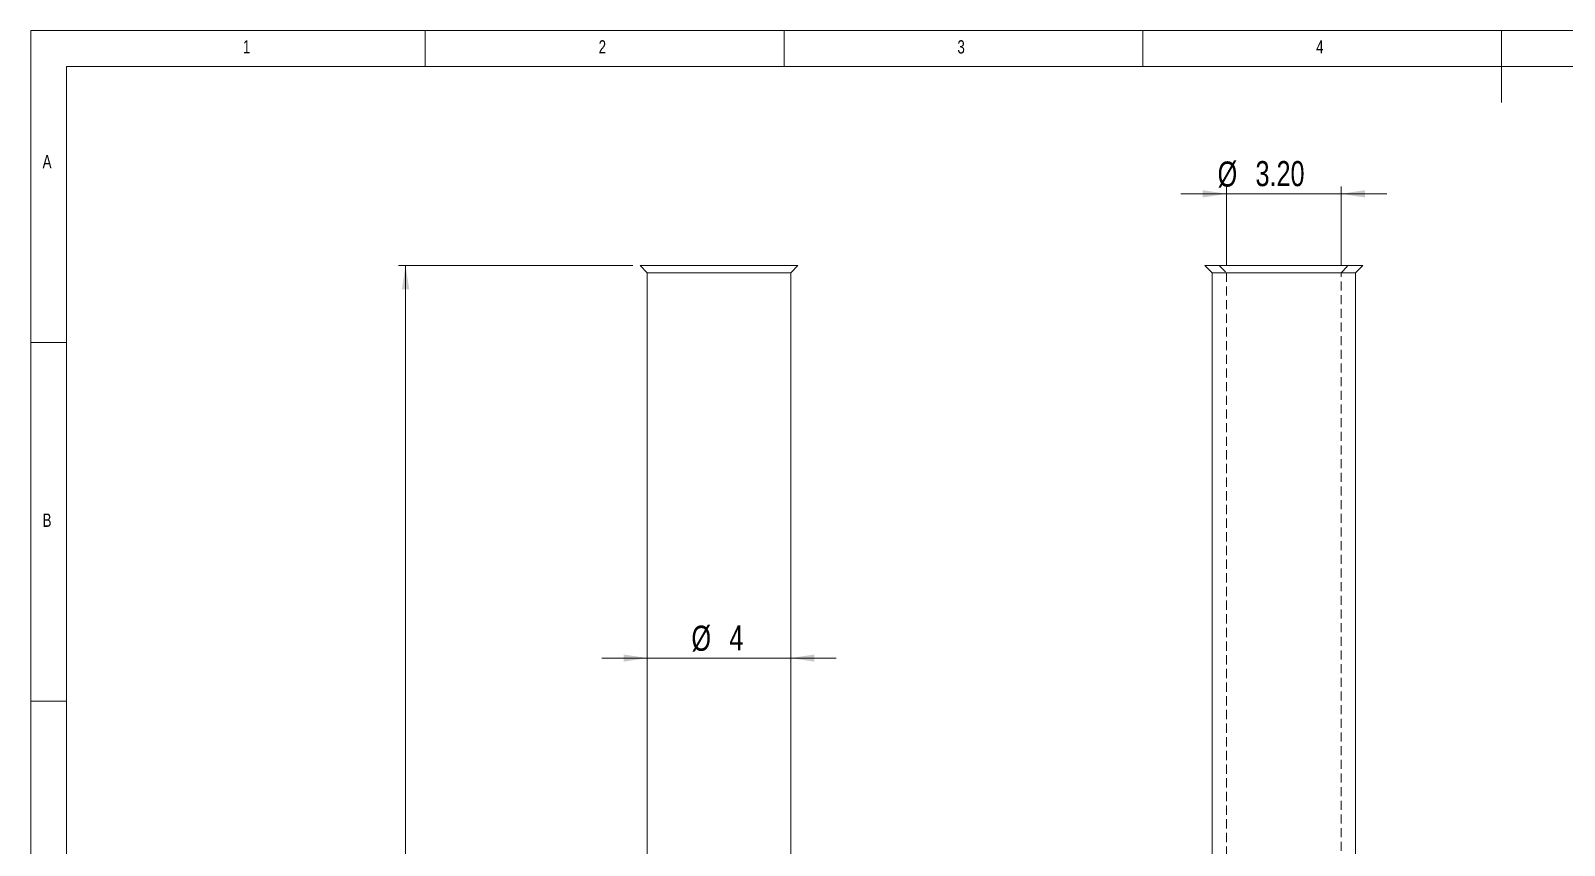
# Model space of a CAD drawing. Header units: millimetres. Extents: x 5 to 415, y 5 to 292.
# Drawn here: x 5 to 218.8, y 178.4 to 292 of the extents above; entities that cross this region are included whole.
import ezdxf

# ---------------------------------------------------------------- set-up
doc = ezdxf.new("R2010")
doc.units = ezdxf.units.MM
doc.linetypes.add('HIDDEN', pattern=[1.905, 1.27, -0.635])
doc.styles.add('SLDTEXTSTYLE0', font='TXT', dxfattribs={"width": 0.75})
doc.dimstyles.new('SLDDIMSTYLE1', dxfattribs={"dimtxt": 3.5, "dimasz": 3.302, "dimexe": 0, "dimexo": 0.0625, "dimgap": 0.875, "dimtad": 1, "dimlfac": 0.2, "dimrnd": 1e-09, "dimzin": 4, "dimdsep": 46, "dimtxsty": 'SLDTEXTSTYLE0', "dimsah": 1, "dimcen": 0.09, "dimadec": 0, "dimazin": 1, "dimtfac": 1, "dimtmove": 0, "dimatfit": 0, "dimfxl": 1, "dimfrac": 2, "dimtolj": 1, "dimtzin": 12, "dimarcsym": 0})
doc.dimstyles.new('SLDDIMSTYLE2', dxfattribs={"dimtxt": 3.5, "dimasz": 3.302, "dimexe": 0, "dimexo": 0.0625, "dimgap": 0.875, "dimtad": 1, "dimlfac": 0.2, "dimrnd": 1e-09, "dimzin": 12, "dimdsep": 46, "dimtxsty": 'SLDTEXTSTYLE0', "dimsah": 1, "dimcen": 0.09, "dimadec": 0, "dimazin": 3, "dimtfac": 1, "dimtmove": 0, "dimatfit": 0, "dimfxl": 1, "dimfrac": 2, "dimtolj": 1, "dimtzin": 12, "dimarcsym": 0})
doc.dimstyles.new('SLDDIMSTYLE3', dxfattribs={"dimtxt": 3.5, "dimasz": 3.302, "dimexe": 0, "dimexo": 0.0625, "dimgap": 0.875, "dimtad": 1, "dimlfac": 0.2, "dimrnd": 1e-09, "dimzin": 12, "dimdsep": 46, "dimtxsty": 'SLDTEXTSTYLE0', "dimsah": 1, "dimcen": 0.09, "dimadec": 0, "dimazin": 3, "dimtfac": 1, "dimtofl": 0, "dimtmove": 0, "dimatfit": 3, "dimfxl": 1, "dimfrac": 2, "dimtolj": 1, "dimtzin": 12, "dimarcsym": 0})

# ---------------------------------------------------------------- blocks, each defined once
blk = doc.blocks.new('_D_4')
at = {"color": 7, "linetype": 'Continuous', "lineweight": 0}
for p, q in [((90.94, 204.52), (84.59, 204.52)), ((110.94, 204.52), (90.94, 204.52)), ((110.94, 204.52), (117.29, 204.52))]:
    blk.add_line(p, q, dxfattribs=at)
for points in [[(90.94, 204.52), (87.64, 205.03), (87.64, 204.02)], [(110.94, 204.52), (114.25, 204.02), (114.25, 205.03)]]:
    blk.add_solid(points, dxfattribs=at)
at = {"color": 7, "linetype": 'Continuous', "lineweight": 0, "char_height": 3.5, "attachment_point": 1, "style": 'SLDTEXTSTYLE0'}
for s, insert in [('%%c', (97.1, 209.04, -9.15)), ('4', (102.38, 209.09, -9.15))]:
    blk.add_mtext(s, dxfattribs=dict(at, insert=insert))
blk = doc.blocks.new('_D_5')
at = {"color": 7, "linetype": 'Continuous', "lineweight": 0}
for p, q in [((88.94, 259.25), (56.25, 259.25)), ((57.25, 259.25), (57.25, 64.25)), ((85.16, 64.25), (56.25, 64.25))]:
    blk.add_line(p, q, dxfattribs=at)
for points in [[(57.25, 259.25), (56.75, 255.95), (57.76, 255.95)], [(57.25, 64.25), (57.76, 67.55), (56.75, 67.55)]]:
    blk.add_solid(points, dxfattribs=at)
at = {"color": 7, "linetype": 'Continuous', "lineweight": 0, "insert": (52.74, 108.12, -9.15), "char_height": 3.5, "attachment_point": 1, "rotation": 90, "style": 'SLDTEXTSTYLE0'}
blk.add_mtext('39', dxfattribs=at)
blk = doc.blocks.new('_D_6')
at = {"color": 7, "linetype": 'Continuous', "lineweight": 0}
for p, q in [((171.66, 259.25), (171.66, 270.25)), ((187.66, 259.25), (187.66, 270.25)), ((171.66, 269.25), (165.31, 269.25)), ((171.66, 269.25), (187.66, 269.25)), ((187.66, 269.25), (194.01, 269.25))]:
    blk.add_line(p, q, dxfattribs=at)
for points in [[(171.66, 269.25), (168.36, 269.76), (168.36, 268.74)], [(187.66, 269.25), (190.96, 268.74), (190.96, 269.76)]]:
    blk.add_solid(points, dxfattribs=at)
at = {"color": 7, "linetype": 'Continuous', "lineweight": 0, "char_height": 3.5, "attachment_point": 1, "style": 'SLDTEXTSTYLE0'}
for s, insert in [('%%c', (170.44, 273.76, 18.04)), ('3.20', (175.72, 273.82, 18.04))]:
    blk.add_mtext(s, dxfattribs=dict(at, insert=insert))

msp = doc.modelspace()

# ---------------------------------------------------------------- linework, layer by layer
at = {"color": 7, "linetype": 'Continuous', "lineweight": 0}
for p, q in [((415, 292), (5, 292)), ((5, 292), (5, 5)), ((60, 287), (60, 292)), ((110, 292), (110, 287)), ((160, 287), (160, 292)), ((210, 292), (210, 282)), ((410, 287), (10, 287)), ((10, 287), (10, 10)), ((10, 248.5), (5, 248.5)), ((5, 198.5), (10, 198.5))]:
    msp.add_line(p, q, dxfattribs=at)
at = {"color": 7, "linetype": 'Continuous', "lineweight": 15}
for p, q in [((89.944, 259.253), (90.944, 258.253)), ((111.944, 259.253), (89.944, 259.253)), ((110.944, 258.253), (111.944, 259.253)), ((168.66, 259.253), (169.66, 258.253)), ((190.66, 259.253), (168.66, 259.253)), ((189.66, 258.253), (190.66, 259.253)), ((90.944, 258.253), (90.944, 156.253)), ((90.944, 258.253), (100.944, 258.253)), ((100.944, 258.253), (110.944, 258.253)), ((110.944, 156.253), (110.944, 258.253)), ((169.66, 258.253), (169.66, 156.253)), ((169.66, 258.253), (189.66, 258.253)), ((189.66, 156.253), (189.66, 258.253))]:
    msp.add_line(p, q, dxfattribs=at)
at = {"color": 7, "linetype": 'HIDDEN', "lineweight": 0}
for p, q in [((170.66, 259.253), (171.66, 258.253)), ((187.66, 258.253), (188.66, 259.253)), ((171.66, 258.253), (171.66, 65.253)), ((187.66, 65.253), (187.66, 258.253))]:
    msp.add_line(p, q, dxfattribs=at)

# ---------------------------------------------------------------- texts
at = {"color": 7, "linetype": 'Continuous', "lineweight": 0, "char_height": 1.852, "attachment_point": 1, "style": 'SLDTEXTSTYLE0'}
for s, insert in [('1', (34.583, 290.668)), ('2', (84.167, 290.668)), ('3', (134.167, 290.668)), ('4', (184.167, 290.668)), ('A', (6.667, 274.668)), ('B', (6.667, 224.668))]:
    msp.add_mtext(s, dxfattribs=dict(at, insert=insert))

# ---------------------------------------------------------------- dimensions: what is measured, and where the dimension line sits
at = {"color": 7, "linetype": 'Continuous', "lineweight": 0}
for base, p1, p2, dimstyle, picture, middle in [((187.66, 269.253), (171.66, 258.253), (187.66, 258.253), 'SLDDIMSTYLE1', '_D_6', (179.028, 269.253)), ((90.944, 204.524), (110.944, 258.253), (90.944, 258.253), 'SLDDIMSTYLE2', '_D_4', (102.451, 204.524))]:
    dim = msp.add_linear_dim(base=base, p1=p1, p2=p2, text='%%c<>', dimstyle=dimstyle, dxfattribs=at)
    dim.commit()
    dim.dimension.update_dxf_attribs({"geometry": picture, "text_midpoint": middle, "dimtype": 160})
dim = msp.add_linear_dim(base=(57.254, 64.253), p1=(89.944, 259.253), p2=(86.16, 64.253), angle=90, dimstyle='SLDDIMSTYLE3', dxfattribs=at)
dim.commit()
dim.dimension.update_dxf_attribs({"geometry": '_D_5', "text_midpoint": (57.254, 112.127), "dimtype": 160})

doc.saveas('drawing.dxf')
